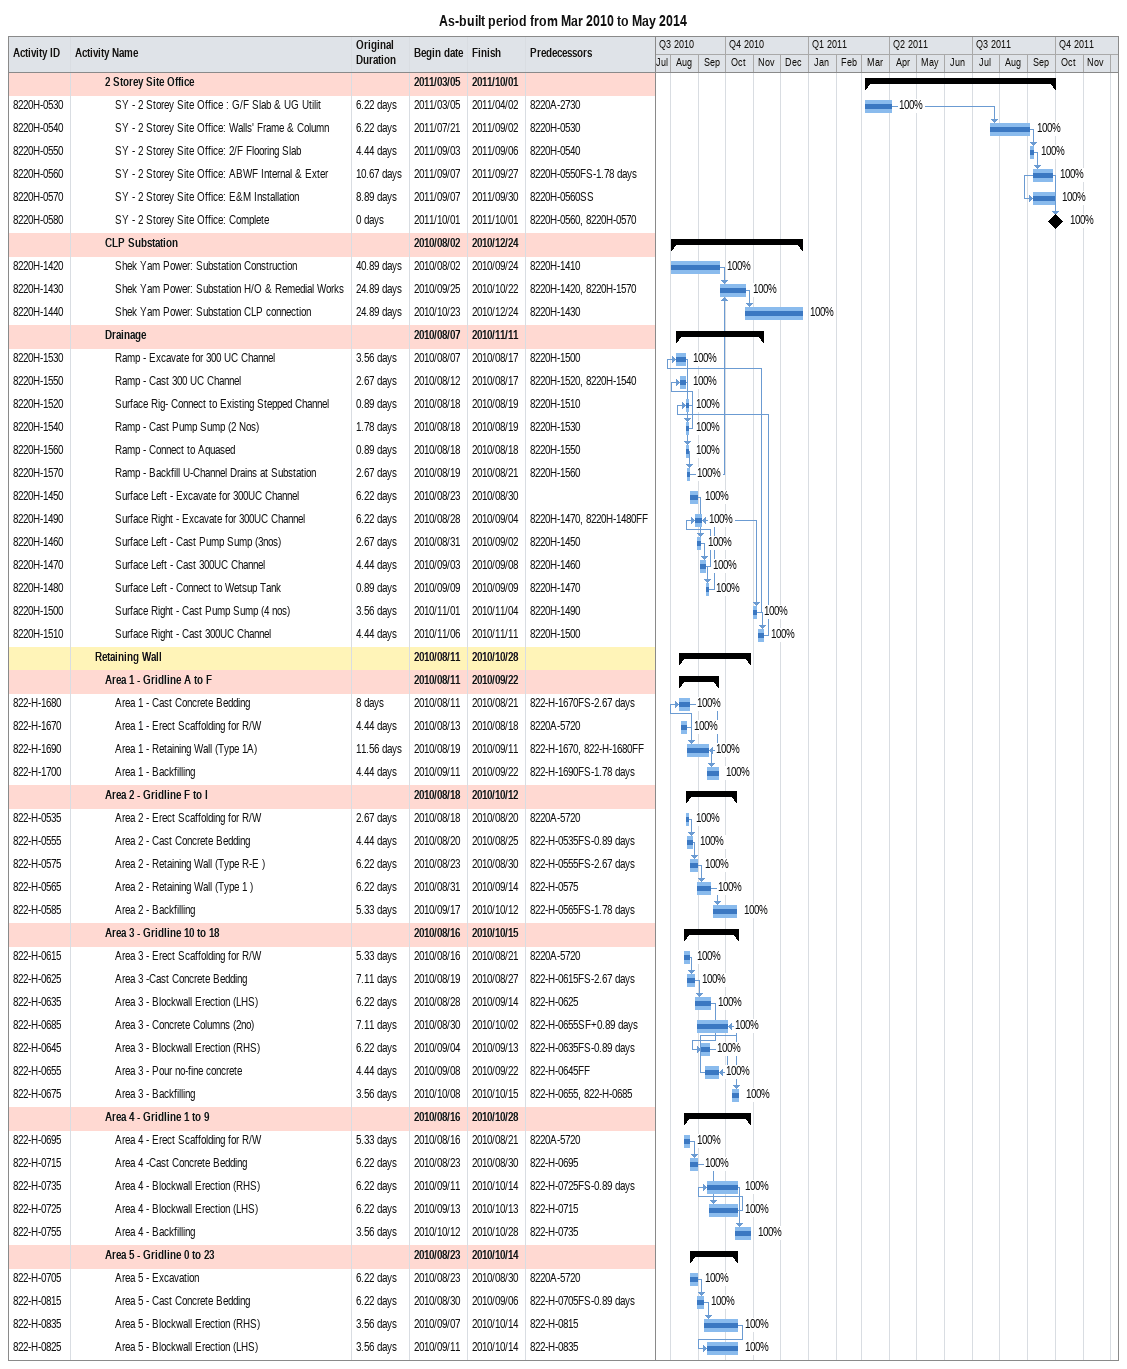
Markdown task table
As-built period from Mar 2010 to May 2014

| ID | Level | Task | Original duration | Start | Finish | Predecessors | % complete |
|---|---|---|---|---|---|---|---|
|  | 4 | **2 Storey Site Office** |  | 2011-03-05 | 2011-10-01 |  |  |
| 8220H-0530 | 5 | SY - 2 Storey Site Office : G/F Slab & UG Utilit | 6.22d | 2011-03-05 | 2011-04-02 | 8220A-2730 | 100 |
| 8220H-0540 | 5 | SY - 2 Storey Site Office: Walls' Frame & Column | 6.22d | 2011-07-21 | 2011-09-02 | 8220H-0530 | 100 |
| 8220H-0550 | 5 | SY - 2 Storey Site Office: 2/F Flooring Slab | 4.44d | 2011-09-03 | 2011-09-06 | 8220H-0540 | 100 |
| 8220H-0560 | 5 | SY - 2 Storey Site Office: ABWF Internal & Exter | 10.67d | 2011-09-07 | 2011-09-27 | 8220H-0550FS-1.78d | 100 |
| 8220H-0570 | 5 | SY - 2 Storey Site Office: E&M Installation | 8.89d | 2011-09-07 | 2011-09-30 | 8220H-0560SS | 100 |
| 8220H-0580 | 5 | SY - 2 Storey Site Office: Complete | 0d | 2011-10-01 | 2011-10-01 | 8220H-0560, 8220H-0570 | 100 |
|  | 4 | **CLP Substation** |  | 2010-08-02 | 2010-12-24 |  |  |
| 8220H-1420 | 5 | Shek Yam Power: Substation Construction | 40.89d | 2010-08-02 | 2010-09-24 | 8220H-1410 | 100 |
| 8220H-1430 | 5 | Shek Yam Power: Substation H/O & Remedial Works | 24.89d | 2010-09-25 | 2010-10-22 | 8220H-1420, 8220H-1570 | 100 |
| 8220H-1440 | 5 | Shek Yam Power: Substation CLP connection | 24.89d | 2010-10-23 | 2010-12-24 | 8220H-1430 | 100 |
|  | 4 | **Drainage** |  | 2010-08-07 | 2010-11-11 |  |  |
| 8220H-1530 | 5 | Ramp - Excavate for 300 UC Channel | 3.56d | 2010-08-07 | 2010-08-17 | 8220H-1500 | 100 |
| 8220H-1550 | 5 | Ramp - Cast 300 UC Channel | 2.67d | 2010-08-12 | 2010-08-17 | 8220H-1520, 8220H-1540 | 100 |
| 8220H-1520 | 5 | Surface Rig- Connect to Existing Stepped Channel | 0.89d | 2010-08-18 | 2010-08-19 | 8220H-1510 | 100 |
| 8220H-1540 | 5 | Ramp - Cast Pump Sump (2 Nos) | 1.78d | 2010-08-18 | 2010-08-19 | 8220H-1530 | 100 |
| 8220H-1560 | 5 | Ramp - Connect to Aquased | 0.89d | 2010-08-18 | 2010-08-18 | 8220H-1550 | 100 |
| 8220H-1570 | 5 | Ramp - Backfill U-Channel Drains at Substation | 2.67d | 2010-08-19 | 2010-08-21 | 8220H-1560 | 100 |
| 8220H-1450 | 5 | Surface Left - Excavate for 300UC Channel | 6.22d | 2010-08-23 | 2010-08-30 |  | 100 |
| 8220H-1490 | 5 | Surface Right - Excavate for 300UC Channel | 6.22d | 2010-08-28 | 2010-09-04 | 8220H-1470, 8220H-1480FF | 100 |
| 8220H-1460 | 5 | Surface Left - Cast Pump Sump (3nos) | 2.67d | 2010-08-31 | 2010-09-02 | 8220H-1450 | 100 |
| 8220H-1470 | 5 | Surface Left - Cast 300UC Channel | 4.44d | 2010-09-03 | 2010-09-08 | 8220H-1460 | 100 |
| 8220H-1480 | 5 | Surface Left - Connect to Wetsup Tank | 0.89d | 2010-09-09 | 2010-09-09 | 8220H-1470 | 100 |
| 8220H-1500 | 5 | Surface Right - Cast Pump Sump (4 nos) | 3.56d | 2010-11-01 | 2010-11-04 | 8220H-1490 | 100 |
| 8220H-1510 | 5 | Surface Right - Cast 300UC Channel | 4.44d | 2010-11-06 | 2010-11-11 | 8220H-1500 | 100 |
|  | 3 | **Retaining Wall** |  | 2010-08-11 | 2010-10-28 |  |  |
|  | 4 | **Area 1 - Gridline A to F** |  | 2010-08-11 | 2010-09-22 |  |  |
| 822-H-1680 | 5 | Area 1 - Cast Concrete Bedding | 8d | 2010-08-11 | 2010-08-21 | 822-H-1670FS-2.67d | 100 |
| 822-H-1670 | 5 | Area 1 - Erect Scaffolding for R/W | 4.44d | 2010-08-13 | 2010-08-18 | 8220A-5720 | 100 |
| 822-H-1690 | 5 | Area 1 - Retaining Wall (Type 1A) | 11.56d | 2010-08-19 | 2010-09-11 | 822-H-1670, 822-H-1680FF | 100 |
| 822-H-1700 | 5 | Area 1 - Backfilling | 4.44d | 2010-09-11 | 2010-09-22 | 822-H-1690FS-1.78d | 100 |
|  | 4 | **Area 2 - Gridline F to I** |  | 2010-08-18 | 2010-10-12 |  |  |
| 822-H-0535 | 5 | Area 2 - Erect Scaffolding for R/W | 2.67d | 2010-08-18 | 2010-08-20 | 8220A-5720 | 100 |
| 822-H-0555 | 5 | Area 2 - Cast Concrete Bedding | 4.44d | 2010-08-20 | 2010-08-25 | 822-H-0535FS-0.89d | 100 |
| 822-H-0575 | 5 | Area 2 - Retaining Wall (Type R-E ) | 6.22d | 2010-08-23 | 2010-08-30 | 822-H-0555FS-2.67d | 100 |
| 822-H-0565 | 5 | Area 2 - Retaining Wall (Type 1 ) | 6.22d | 2010-08-31 | 2010-09-14 | 822-H-0575 | 100 |
| 822-H-0585 | 5 | Area 2 - Backfilling | 5.33d | 2010-09-17 | 2010-10-12 | 822-H-0565FS-1.78d | 100 |
|  | 4 | **Area 3 - Gridline 10 to 18** |  | 2010-08-16 | 2010-10-15 |  |  |
| 822-H-0615 | 5 | Area 3 - Erect Scaffolding for R/W | 5.33d | 2010-08-16 | 2010-08-21 | 8220A-5720 | 100 |
| 822-H-0625 | 5 | Area 3 -Cast Concrete Bedding | 7.11d | 2010-08-19 | 2010-08-27 | 822-H-0615FS-2.67d | 100 |
| 822-H-0635 | 5 | Area 3 - Blockwall Erection (LHS) | 6.22d | 2010-08-28 | 2010-09-14 | 822-H-0625 | 100 |
| 822-H-0685 | 5 | Area 3 - Concrete Columns (2no) | 7.11d | 2010-08-30 | 2010-10-02 | 822-H-0655SF+0.89d | 100 |
| 822-H-0645 | 5 | Area 3 - Blockwall Erection (RHS) | 6.22d | 2010-09-04 | 2010-09-13 | 822-H-0635FS-0.89d | 100 |
| 822-H-0655 | 5 | Area 3 - Pour no-fine concrete | 4.44d | 2010-09-08 | 2010-09-22 | 822-H-0645FF | 100 |
| 822-H-0675 | 5 | Area 3 - Backfilling | 3.56d | 2010-10-08 | 2010-10-15 | 822-H-0655, 822-H-0685 | 100 |
|  | 4 | **Area 4 - Gridline 1 to 9** |  | 2010-08-16 | 2010-10-28 |  |  |
| 822-H-0695 | 5 | Area 4 - Erect Scaffolding for R/W | 5.33d | 2010-08-16 | 2010-08-21 | 8220A-5720 | 100 |
| 822-H-0715 | 5 | Area 4 -Cast Concrete Bedding | 6.22d | 2010-08-23 | 2010-08-30 | 822-H-0695 | 100 |
| 822-H-0735 | 5 | Area 4 - Blockwall Erection (RHS) | 6.22d | 2010-09-11 | 2010-10-14 | 822-H-0725FS-0.89d | 100 |
| 822-H-0725 | 5 | Area 4 - Blockwall Erection (LHS) | 6.22d | 2010-09-13 | 2010-10-13 | 822-H-0715 | 100 |
| 822-H-0755 | 5 | Area 4 - Backfilling | 3.56d | 2010-10-12 | 2010-10-28 | 822-H-0735 | 100 |
|  | 4 | **Area 5 - Gridline 0 to 23** |  | 2010-08-23 | 2010-10-14 |  |  |
| 822-H-0705 | 5 | Area 5 - Excavation | 6.22d | 2010-08-23 | 2010-08-30 | 8220A-5720 | 100 |
| 822-H-0815 | 5 | Area 5 - Cast Concrete Bedding | 6.22d | 2010-08-30 | 2010-09-06 | 822-H-0705FS-0.89d | 100 |
| 822-H-0835 | 5 | Area 5 - Blockwall Erection (RHS) | 3.56d | 2010-09-07 | 2010-10-14 | 822-H-0815 | 100 |
| 822-H-0825 | 5 | Area 5 - Blockwall Erection (LHS) | 3.56d | 2010-09-11 | 2010-10-14 | 822-H-0835 | 100 |
